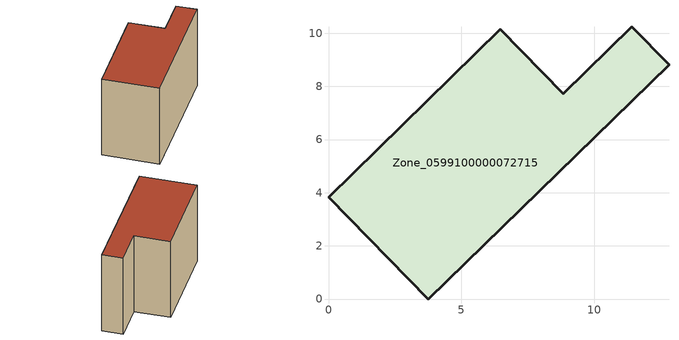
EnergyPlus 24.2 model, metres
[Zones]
Zone_0599100000072715
 floor ground (C_G): 0,3.84 6.46,10.16 8.84,7.73 11.41,10.24 12.81,8.81 3.76,0 z0
 wall outside (C_F): 6.46,10.16 0,3.84 3.76,0 12.81,8.81 11.41,10.24 8.84,7.73 6.46,10.16 z0:8.28
 roof outside (C_R): 12.81,8.81 11.41,10.24 8.84,7.73 6.46,10.16 0,3.84 3.76,0 z8.28
[BUILDING]
Pand.0599100000072715: North Axis=0; Terrain=City; Loads Convergence Tolerance Value=0.04; Temperature Convergence Tolerance Value=0.4; Solar Distribution=FullExterior; Maximum Number of Warmup Days=25; Minimum Number of Warmup Days=1
[Site:Location]
Rotterdam.The.Hague.AP_ZH_NLD Design_Conditions: Latitude=51.96; Longitude=4.45; Time Zone=1; Elevation=-4.5
[SITE:GROUNDTEMPERATURE:BUILDINGSURFACE]
18, 18, 18, 18, 18, 18, 18, 18, 18, 18, 18, 18
[MATERIAL] Thermal Absorptance=0.9; Solar Absorptance=0.7; Visible Absorptance=0.7
Name | Roughness | Thickness | Conductivity | Density | Specific Heat
G.TI.1975-1991 | MediumSmooth | 0.15 | 0.288461 | 540 | 1210
F.TI.1975-1991 | Rough | 0.3 | 0.230769 | 1920 | 840
R.TI.1975-1991 | MediumRough | 0.2 | 0.153846 | 1500 | 1000
[CONSTRUCTION]
C_G: G.TI.1975-1991
C_F: F.TI.1975-1991
C_R: R.TI.1975-1991
[ZONE]
Zone_0599100000072715: Type=1; Multiplier=1; Ceiling Height=Autocalculate; Volume=Autocalculate; Floor Area=autocalculate; Part of Total Floor Area=Yes
[ZONEINFILTRATION:DESIGNFLOWRATE]
Infil_Zone_0599100000072715: Zone or ZoneList or Space or SpaceList=Zone_0599100000072715; Schedule=AlwaysOn; Design Flow Rate Calculation Method=Flow/Area; Flow Rate per Floor Area=0.003; Constant Term Coefficient=1; Temperature Term Coefficient=0; Velocity Term Coefficient=0; Velocity Squared Term Coefficient=0
[HVACTEMPLATE:ZONE:IDEALLOADSAIRSYSTEM]
Zone_0599100000072715: Maximum Heating Supply Air Temperature=50; Minimum Cooling Supply Air Temperature=13; Maximum Heating Supply Air Humidity Ratio=0.0156; Minimum Cooling Supply Air Humidity Ratio=0.0077; Heating Limit=NoLimit; Cooling Limit=NoLimit; Dehumidification Control Type=ConstantSensibleHeatRatio; Cooling Sensible Heat Ratio=0.7; Dehumidification Setpoint=60; Humidification Control Type=None; Humidification Setpoint=30; Outdoor Air Method=None; Outdoor Air Flow Rate per Person=0.00944; Outdoor Air Flow Rate per Zone Floor Area=0; Outdoor Air Flow Rate per Zone=0; Demand Controlled Ventilation Type=None; Outdoor Air Economizer Type=NoEconomizer; Heat Recovery Type=None; Sensible Heat Recovery Effectiveness=0.7; Latent Heat Recovery Effectiveness=0.65
[ZONECONTROL:THERMOSTAT]
ThermostatControl_Zone_0599100000072715: Zone or ZoneList=Zone_0599100000072715; Control Type Schedule=DualSetpointControlType; Control 1=Thermostat_Zone_0599100000072715; Temperature Difference Between Cutout And Setpoint=0
[THERMOSTATSETPOINT:DUALSETPOINT]
Thermostat_Zone_0599100000072715: Heating Setpoint Temperature Schedule=HeatingSetpoint_Zone_0599100000072715; Cooling Setpoint Temperature Schedule=CoolingSetpoint_Zone_0599100000072715
[SCHEDULE:COMPACT]
HeatingSetpoint_Zone_0599100000072715: Through: 12/31, For: AllDays, Until: 24:00, 21
CoolingSetpoint_Zone_0599100000072715: Through: 12/31, For: AllDays, Until: 24:00, 24
DualSetpointControlType: Through: 12/31, For: AllDays, Until: 24:00, 4
AlwaysOn: Through: 12/31, For: AllDays, Until: 24:00, 1
